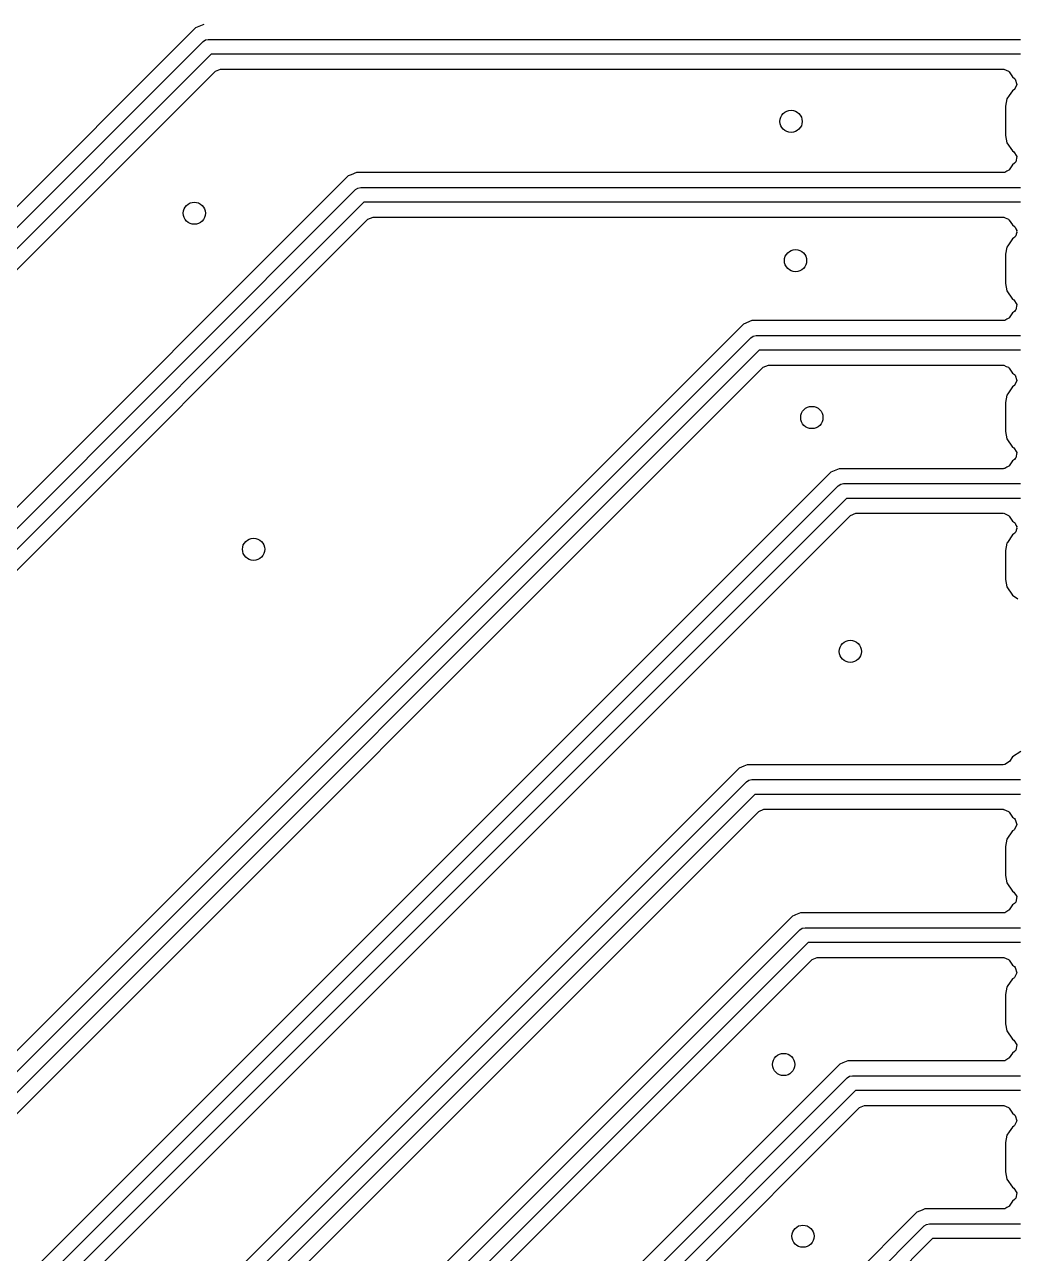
# Model space of a CAD drawing. Extents: x 114.9 to 199.6, y -137.1 to -76.7.
# Drawn here: x 173.77 to 180.48, y -105.33 to -97.03 of the extents above; entities that cross this region are included whole.
import ezdxf

# ---------------------------------------------------------------- set-up
doc = ezdxf.new("R2010")
doc.units = 0
doc.layers.add('BLACK', color=7, linetype='CONTINUOUS')

msp = doc.modelspace()

# ---------------------------------------------------------------- linework, layer by layer
at = {"layer": 'BLACK', "linetype": 'CONTINUOUS'}
for p, q in [((174.984062, -97.0255), (174.928747, -97.048413)), ((174.928746, -97.048414), (169.082414, -102.894745)), ((174.928747, -97.048413), (174.928746, -97.048414)), ((169.174645, -102.944645), (174.978645, -97.140644)), ((174.978645, -97.140644), (174.994866, -97.129806)), ((174.994866, -97.129806), (175.014, -97.126)), ((175.014, -97.126), (180.498, -97.126)), ((175.034711, -97.226), (169.26, -103.00071)), ((180.498, -97.226), (175.034711, -97.226)), ((169.374852, -103.027987), (175.061987, -97.340852)), ((175.061987, -97.340852), (175.096635, -97.3265)), ((175.096635, -97.3265), (180.38301, -97.3265)), ((180.38301, -97.3265), (180.384924, -97.327293)), ((180.384924, -97.327293), (180.386897, -97.326654)), ((180.386897, -97.326654), (180.402, -97.334366)), ((180.402, -97.334366), (180.417658, -97.340852)), ((180.417658, -97.340852), (180.41979, -97.34345)), ((180.41979, -97.34345), (180.420297, -97.343709)), ((180.420297, -97.343709), (180.422159, -97.345893)), ((180.422159, -97.345893), (180.444569, -97.379431)), ((180.444569, -97.379431), (180.45894, -97.389034)), ((180.474912, -97.429887), (180.457857, -97.463287)), ((180.45894, -97.389034), (180.463353, -97.394209)), ((180.463353, -97.394209), (180.474912, -97.429887)), ((180.407287, -97.528365), (180.3975, -97.577567)), ((180.422896, -97.505004), (180.407287, -97.528365)), ((180.444568, -97.472568), (180.422896, -97.505004)), ((180.453289, -97.466742), (180.444568, -97.472568)), ((180.457857, -97.463287), (180.453289, -97.466742)), ((180.3975, -97.577567), (180.3975, -97.577569)), ((180.3975, -97.577569), (180.3975, -97.57757)), ((180.3975, -97.57757), (180.3975, -97.77443)), ((180.3975, -97.77443), (180.407287, -97.823635)), ((180.407287, -97.823635), (180.444568, -97.879431)), ((180.444568, -97.879431), (180.453289, -97.885258)), ((180.453289, -97.885258), (180.474125, -97.916441)), ((180.474125, -97.916441), (180.466808, -97.953223)), ((176.014062, -98.0255), (175.980088, -98.039574)), ((180.38301, -98.0255), (176.014062, -98.0255)), ((180.386355, -98.02517), (180.38301, -98.0255)), ((180.386897, -98.025346), (180.386355, -98.02517)), ((180.387451, -98.025062), (180.386897, -98.025346)), ((180.392569, -98.024559), (180.387451, -98.025062)), ((180.405956, -98.015613), (180.392569, -98.024559)), ((180.420297, -98.008291), (180.405956, -98.015613)), ((180.422159, -98.006106), (180.420297, -98.008291)), ((180.444569, -97.972569), (180.422159, -98.006106)), ((180.45894, -97.962965), (180.444569, -97.972569)), ((180.463353, -97.957791), (180.45894, -97.962965)), ((180.466808, -97.953223), (180.463353, -97.957791)), ((175.958745, -98.048415), (170.015414, -103.991745)), ((175.958746, -98.048414), (175.958745, -98.048415)), ((175.980088, -98.039574), (175.958746, -98.048414)), ((170.107645, -104.041645), (176.008644, -98.140645)), ((176.008644, -98.140645), (176.024866, -98.129806)), ((176.024866, -98.129806), (176.044, -98.126)), ((176.044, -98.126), (180.498, -98.126)), ((176.064711, -98.226), (170.193, -104.09771)), ((180.498, -98.226), (176.064711, -98.226)), ((170.307852, -104.124987), (176.091987, -98.340852)), ((176.091987, -98.340852), (176.126635, -98.3265)), ((176.126635, -98.3265), (180.38301, -98.3265)), ((180.38301, -98.3265), (180.384924, -98.327293)), ((180.384924, -98.327293), (180.386897, -98.326654)), ((180.386897, -98.326654), (180.395338, -98.331606)), ((180.395338, -98.331606), (180.417658, -98.340852)), ((180.417658, -98.340852), (180.420297, -98.343709)), ((180.420297, -98.343709), (180.422159, -98.345893)), ((180.422159, -98.345893), (180.444569, -98.379431)), ((180.444569, -98.379431), (180.45894, -98.389034)), ((180.45894, -98.389034), (180.463353, -98.394209)), ((180.463353, -98.394209), (180.467196, -98.406071)), ((180.46924, -98.440993), (180.466808, -98.453223)), ((180.467196, -98.406071), (180.474125, -98.416441)), ((180.474912, -98.429887), (180.46924, -98.440993)), ((180.474125, -98.416441), (180.472767, -98.423266)), ((180.472767, -98.423266), (180.474912, -98.429887)), ((180.412795, -98.520122), (180.407287, -98.528365)), ((180.444568, -98.472568), (180.412795, -98.520122)), ((180.453289, -98.466742), (180.444568, -98.472568)), ((180.45621, -98.46382), (180.453289, -98.466742)), ((180.457857, -98.463287), (180.45621, -98.46382)), ((180.459018, -98.461012), (180.457857, -98.463287)), ((180.466808, -98.453223), (180.459018, -98.461012)), ((180.407287, -98.528365), (180.3975, -98.577567)), ((180.3975, -98.577567), (180.3975, -98.577569)), ((180.3975, -98.577569), (180.3975, -98.57757)), ((180.3975, -98.57757), (180.3975, -98.77443)), ((180.3975, -98.77443), (180.407287, -98.823635)), ((180.407287, -98.823635), (180.444568, -98.879431)), ((180.444568, -98.879431), (180.453289, -98.885258)), ((180.453289, -98.885258), (180.474125, -98.916441)), ((180.474125, -98.916441), (180.466808, -98.953223)), ((180.392569, -99.024559), (180.387451, -99.025062)), ((180.405956, -99.015613), (180.392569, -99.024559)), ((180.420297, -99.008291), (180.405956, -99.015613)), ((180.422159, -99.006106), (180.420297, -99.008291)), ((180.444569, -98.972569), (180.422159, -99.006106)), ((180.45894, -98.962965), (180.444569, -98.972569)), ((180.463353, -98.957791), (180.45894, -98.962965)), ((180.466808, -98.953223), (180.463353, -98.957791)), ((178.628745, -99.048414), (172.515413, -105.161745)), ((178.628747, -99.048413), (178.628745, -99.048414)), ((178.684062, -99.0255), (178.628747, -99.048413)), ((180.38301, -99.0255), (178.684062, -99.0255)), ((180.386355, -99.02517), (180.38301, -99.0255)), ((180.386897, -99.025346), (180.386355, -99.02517)), ((180.387451, -99.025062), (180.386897, -99.025346)), ((172.607645, -105.211645), (178.678645, -99.140644)), ((178.678645, -99.140644), (178.694866, -99.129806)), ((178.694866, -99.129806), (178.714, -99.126)), ((178.714, -99.126), (180.498, -99.126)), ((178.734711, -99.226), (172.693, -105.26771)), ((180.498, -99.226), (178.734711, -99.226)), ((172.807852, -105.294987), (178.761987, -99.340852)), ((178.761987, -99.340852), (178.796635, -99.3265)), ((178.796635, -99.3265), (180.38301, -99.3265)), ((180.38301, -99.3265), (180.384924, -99.327293)), ((180.384924, -99.327293), (180.386897, -99.326654)), ((180.386897, -99.326654), (180.402, -99.334366)), ((180.402, -99.334366), (180.417658, -99.340852)), ((180.417658, -99.340852), (180.41979, -99.34345)), ((180.41979, -99.34345), (180.420297, -99.343709)), ((180.420297, -99.343709), (180.422159, -99.345893)), ((180.422159, -99.345893), (180.444569, -99.379431)), ((180.444569, -99.379431), (180.45894, -99.389034)), ((180.474912, -99.429887), (180.457857, -99.463287)), ((180.45894, -99.389034), (180.463353, -99.394209)), ((180.463353, -99.394209), (180.474912, -99.429887)), ((180.412795, -99.520122), (180.407287, -99.528365)), ((180.444568, -99.472568), (180.412795, -99.520122)), ((180.453289, -99.466742), (180.444568, -99.472568)), ((180.457857, -99.463287), (180.453289, -99.466742)), ((180.407287, -99.528365), (180.3975, -99.577567)), ((180.3975, -99.577567), (180.3975, -99.577569)), ((180.3975, -99.577569), (180.3975, -99.57757)), ((180.3975, -99.57757), (180.3975, -99.77443)), ((180.3975, -99.77443), (180.407287, -99.823635)), ((180.407287, -99.823635), (180.444568, -99.879431)), ((180.444568, -99.879431), (180.453289, -99.885258)), ((180.453289, -99.885258), (180.474125, -99.916441)), ((180.474125, -99.916441), (180.466808, -99.953223)), ((180.405956, -100.015613), (180.392569, -100.024559)), ((180.420297, -100.008291), (180.405956, -100.015613)), ((180.422159, -100.006106), (180.420297, -100.008291)), ((180.444569, -99.972569), (180.422159, -100.006106)), ((180.45894, -99.962965), (180.444569, -99.972569)), ((180.463353, -99.957791), (180.45894, -99.962965)), ((180.466808, -99.953223), (180.463353, -99.957791)), ((179.218744, -100.048415), (173.172413, -106.094745)), ((179.218746, -100.048414), (179.218744, -100.048415)), ((179.240088, -100.039574), (179.218746, -100.048414)), ((179.274062, -100.0255), (179.240088, -100.039574)), ((180.38301, -100.0255), (179.274062, -100.0255)), ((180.386355, -100.02517), (180.38301, -100.0255)), ((180.386897, -100.025346), (180.386355, -100.02517)), ((180.387451, -100.025062), (180.386897, -100.025346)), ((180.392569, -100.024559), (180.387451, -100.025062)), ((173.264645, -106.144645), (179.268644, -100.140645)), ((179.268644, -100.140645), (179.284866, -100.129806)), ((179.284866, -100.129806), (179.304, -100.126)), ((179.304, -100.126), (180.498, -100.126)), ((179.324711, -100.226), (173.35, -106.20071)), ((180.498, -100.226), (179.324711, -100.226)), ((173.464852, -106.227987), (179.351987, -100.340852)), ((179.351987, -100.340852), (179.386635, -100.3265)), ((179.386635, -100.3265), (180.38301, -100.3265)), ((180.38301, -100.3265), (180.384924, -100.327293)), ((180.384924, -100.327293), (180.386897, -100.326654)), ((180.386897, -100.326654), (180.395338, -100.331606)), ((180.395338, -100.331606), (180.417658, -100.340852)), ((180.417658, -100.340852), (180.420297, -100.343709)), ((180.420297, -100.343709), (180.422159, -100.345893)), ((180.422159, -100.345893), (180.444569, -100.379431)), ((180.444569, -100.379431), (180.45894, -100.389034)), ((180.45894, -100.389034), (180.463353, -100.394209)), ((180.463353, -100.394209), (180.467196, -100.406071)), ((180.467196, -100.406071), (180.474125, -100.416441)), ((180.474912, -100.429887), (180.46924, -100.440993)), ((180.474125, -100.416441), (180.472767, -100.423266)), ((180.472767, -100.423266), (180.474912, -100.429887)), ((180.444568, -100.472568), (180.410608, -100.523395)), ((180.453289, -100.466742), (180.444568, -100.472568)), ((180.45621, -100.46382), (180.453289, -100.466742)), ((180.457857, -100.463287), (180.45621, -100.46382)), ((180.459018, -100.461012), (180.457857, -100.463287)), ((180.466808, -100.453223), (180.459018, -100.461012)), ((180.46924, -100.440993), (180.466808, -100.453223)), ((180.407287, -100.528365), (180.3975, -100.577567)), ((180.3975, -100.577567), (180.3975, -100.577569)), ((180.3975, -100.577569), (180.3975, -100.57757)), ((180.3975, -100.57757), (180.3975, -100.77443)), ((180.410608, -100.523395), (180.407287, -100.528365)), ((180.3975, -100.77443), (180.407287, -100.823635)), ((180.407287, -100.823635), (180.444568, -100.879431)), ((180.444568, -100.879431), (180.481683, -100.90423)), ((180.423752, -102.003723), (180.392569, -102.024559)), ((180.444568, -101.972568), (180.423752, -102.003723)), ((180.500364, -101.935287), (180.444568, -101.972568)), ((178.598745, -102.048413), (173.822414, -106.824745)), ((178.598746, -102.048413), (178.598745, -102.048413)), ((178.598748, -102.048412), (178.598746, -102.048413)), ((178.631151, -102.03499), (178.598748, -102.048412)), ((178.654064, -102.0255), (178.631151, -102.03499)), ((180.38301, -102.0255), (178.654064, -102.0255)), ((180.392569, -102.024559), (180.38301, -102.0255)), ((173.914645, -106.874645), (178.648645, -102.140645)), ((178.648645, -102.140645), (178.664866, -102.129806)), ((178.664866, -102.129806), (178.684, -102.126)), ((178.684, -102.126), (180.498, -102.126)), ((178.70471, -102.226), (174, -106.93071)), ((180.498, -102.226), (178.70471, -102.226)), ((174.114852, -106.957988), (178.731988, -102.340852)), ((178.731988, -102.340852), (178.766636, -102.3265)), ((178.766636, -102.3265), (180.38301, -102.3265)), ((180.38301, -102.3265), (180.384924, -102.327293)), ((180.384924, -102.327293), (180.386897, -102.326654)), ((180.386897, -102.326654), (180.402, -102.334366)), ((180.402, -102.334366), (180.417658, -102.340852)), ((180.417658, -102.340852), (180.41979, -102.34345)), ((180.41979, -102.34345), (180.420297, -102.343709)), ((180.420297, -102.343709), (180.422159, -102.345893)), ((180.422159, -102.345893), (180.444569, -102.379431)), ((180.444569, -102.379431), (180.45894, -102.389034)), ((180.45894, -102.389034), (180.463353, -102.394209)), ((180.463353, -102.394209), (180.474912, -102.429887)), ((180.444568, -102.472568), (180.407287, -102.528365)), ((180.453289, -102.466742), (180.444568, -102.472568)), ((180.457857, -102.463287), (180.453289, -102.466742)), ((180.474912, -102.429887), (180.457857, -102.463287)), ((180.407287, -102.528365), (180.3975, -102.577567)), ((180.3975, -102.577567), (180.3975, -102.577569)), ((180.3975, -102.577569), (180.3975, -102.57757)), ((180.3975, -102.57757), (180.3975, -102.77443)), ((180.3975, -102.77443), (180.407287, -102.823635)), ((180.407287, -102.823635), (180.444568, -102.879431)), ((180.444568, -102.879431), (180.453289, -102.885258)), ((180.453289, -102.885258), (180.474125, -102.916441)), ((180.474125, -102.916441), (180.466808, -102.953223)), ((180.420297, -103.008291), (180.405956, -103.015613)), ((180.422159, -103.006106), (180.420297, -103.008291)), ((180.444569, -102.972569), (180.422159, -103.006106)), ((180.45894, -102.962965), (180.444569, -102.972569)), ((180.463353, -102.957791), (180.45894, -102.962965)), ((180.466808, -102.953223), (180.463353, -102.957791)), ((178.958744, -103.048415), (174.472413, -107.534745)), ((178.958746, -103.048414), (178.958744, -103.048415)), ((178.971542, -103.043114), (178.958746, -103.048414)), ((178.980088, -103.039574), (178.971542, -103.043114)), ((179.014062, -103.0255), (178.980088, -103.039574)), ((180.38301, -103.0255), (179.014062, -103.0255)), ((180.386355, -103.02517), (180.38301, -103.0255)), ((180.386897, -103.025346), (180.386355, -103.02517)), ((180.387451, -103.025062), (180.386897, -103.025346)), ((180.392569, -103.024559), (180.387451, -103.025062)), ((180.405956, -103.015613), (180.392569, -103.024559)), ((174.564645, -107.584645), (179.008645, -103.140645)), ((179.008645, -103.140645), (179.024866, -103.129806)), ((179.024866, -103.129806), (179.044, -103.126)), ((179.044, -103.126), (180.498, -103.126)), ((179.06471, -103.226), (174.65, -107.64071)), ((180.498, -103.226), (179.06471, -103.226)), ((174.764852, -107.667987), (179.091987, -103.340852)), ((179.091987, -103.340852), (179.126635, -103.3265)), ((179.126635, -103.3265), (180.38301, -103.3265)), ((180.38301, -103.3265), (180.384924, -103.327293)), ((180.384924, -103.327293), (180.386897, -103.326654)), ((180.386897, -103.326654), (180.402, -103.334366)), ((180.402, -103.334366), (180.417658, -103.340852)), ((180.417658, -103.340852), (180.41979, -103.34345)), ((180.41979, -103.34345), (180.420297, -103.343709)), ((180.420297, -103.343709), (180.422159, -103.345893)), ((180.422159, -103.345893), (180.444569, -103.379431)), ((180.444569, -103.379431), (180.45894, -103.389034)), ((180.45894, -103.389034), (180.463353, -103.394209)), ((180.463353, -103.394209), (180.474912, -103.429887)), ((180.444568, -103.472568), (180.410011, -103.524288)), ((180.453289, -103.466742), (180.444568, -103.472568)), ((180.457857, -103.463287), (180.453289, -103.466742)), ((180.474912, -103.429887), (180.457857, -103.463287)), ((180.407287, -103.528365), (180.3975, -103.577567)), ((180.3975, -103.577567), (180.3975, -103.577569)), ((180.3975, -103.577569), (180.3975, -103.57757)), ((180.3975, -103.57757), (180.3975, -103.77443)), ((180.410011, -103.524288), (180.407287, -103.528365)), ((180.3975, -103.77443), (180.407287, -103.823635)), ((180.407287, -103.823635), (180.444568, -103.879431)), ((180.444568, -103.879431), (180.453289, -103.885258)), ((180.453289, -103.885258), (180.474125, -103.916441)), ((180.474125, -103.916441), (180.466808, -103.953223)), ((180.444569, -103.972569), (180.422159, -104.006106)), ((180.45894, -103.962965), (180.444569, -103.972569)), ((180.463353, -103.957791), (180.45894, -103.962965)), ((180.466808, -103.953223), (180.463353, -103.957791)), ((179.278744, -104.048415), (175.132414, -108.194744)), ((179.278746, -104.048414), (179.278744, -104.048415)), ((179.300088, -104.039574), (179.278746, -104.048414)), ((179.334062, -104.0255), (179.300088, -104.039574)), ((180.38301, -104.0255), (179.334062, -104.0255)), ((180.386355, -104.02517), (180.38301, -104.0255)), ((180.386897, -104.025346), (180.386355, -104.02517)), ((180.387451, -104.025062), (180.386897, -104.025346)), ((180.392569, -104.024559), (180.387451, -104.025062)), ((180.405956, -104.015613), (180.392569, -104.024559)), ((180.420297, -104.008291), (180.405956, -104.015613)), ((180.422159, -104.006106), (180.420297, -104.008291)), ((175.224645, -108.244645), (179.328644, -104.140645)), ((179.328644, -104.140645), (179.344865, -104.129806)), ((179.344865, -104.129806), (179.344866, -104.129806)), ((179.344866, -104.129806), (179.364, -104.126)), ((179.364, -104.126), (180.498, -104.126)), ((179.384711, -104.226), (175.31, -108.30071)), ((180.498, -104.226), (179.384711, -104.226)), ((179.411987, -104.340852), (179.446635, -104.3265)), ((179.446635, -104.3265), (180.38301, -104.3265)), ((180.38301, -104.3265), (180.384924, -104.327293)), ((180.384924, -104.327293), (180.386897, -104.326654)), ((180.386897, -104.326654), (180.402, -104.334366)), ((180.402, -104.334366), (180.417658, -104.340852)), ((175.424852, -108.327987), (179.411987, -104.340852)), ((180.417658, -104.340852), (180.41979, -104.34345)), ((180.41979, -104.34345), (180.420297, -104.343709)), ((180.420297, -104.343709), (180.422159, -104.345893)), ((180.422159, -104.345893), (180.444569, -104.379431)), ((180.444569, -104.379431), (180.45894, -104.389034)), ((180.45894, -104.389034), (180.463353, -104.394209)), ((180.463353, -104.394209), (180.474912, -104.429887)), ((180.444568, -104.472568), (180.422896, -104.505004)), ((180.453289, -104.466742), (180.444568, -104.472568)), ((180.457857, -104.463287), (180.453289, -104.466742)), ((180.474912, -104.429887), (180.457857, -104.463287)), ((180.407287, -104.528365), (180.3975, -104.577567)), ((180.3975, -104.577567), (180.3975, -104.577569)), ((180.3975, -104.577569), (180.3975, -104.57757)), ((180.3975, -104.57757), (180.3975, -104.77443)), ((180.422896, -104.505004), (180.407287, -104.528365)), ((180.3975, -104.77443), (180.407287, -104.823635)), ((180.407287, -104.823635), (180.444568, -104.879431)), ((180.444568, -104.879431), (180.453289, -104.885258)), ((180.453289, -104.885258), (180.474125, -104.916441)), ((180.474125, -104.916441), (180.466808, -104.953223)), ((180.444569, -104.972569), (180.422159, -105.006106)), ((180.45894, -104.962965), (180.444569, -104.972569)), ((180.463353, -104.957791), (180.45894, -104.962965)), ((180.466808, -104.953223), (180.463353, -104.957791)), ((179.79875, -105.048409), (176.132414, -108.714745)), ((179.834256, -105.033704), (179.79875, -105.048409)), ((179.854059, -105.025501), (179.834256, -105.033704)), ((179.854062, -105.0255), (179.854059, -105.025501)), ((179.854064, -105.0255), (179.854062, -105.0255)), ((180.38301, -105.0255), (179.854064, -105.0255)), ((180.386355, -105.02517), (180.38301, -105.0255)), ((180.386897, -105.025346), (180.386355, -105.02517)), ((180.387451, -105.025062), (180.386897, -105.025346)), ((180.392569, -105.024559), (180.387451, -105.025062)), ((180.405956, -105.015613), (180.392569, -105.024559)), ((180.420297, -105.008291), (180.405956, -105.015613)), ((180.422159, -105.006106), (180.420297, -105.008291)), ((176.224645, -108.764645), (179.848645, -105.140645)), ((179.848645, -105.140645), (179.864866, -105.129806)), ((179.864866, -105.129806), (179.884, -105.126)), ((179.884, -105.126), (180.498, -105.126)), ((179.90471, -105.226), (176.31, -108.82071)), ((180.498, -105.226), (179.90471, -105.226))]:
    msp.add_line(p, q, dxfattribs=at)
at = {"layer": 'BLACK'}
for centre in [(178.95, -97.68), (174.92, -98.3), (178.98, -98.62), (179.09, -99.68), (175.32, -100.57), (179.35, -101.26), (178.9, -104.05), (179.03, -105.21)]:
    msp.add_circle(centre, 0.075, dxfattribs=at)
at = {"layer": 'WHITE'}
for centre in [(178.95, -97.68), (174.92, -98.3), (178.98, -98.62), (179.09, -99.68), (175.32, -100.57), (179.35, -101.26), (178.9, -104.05), (179.03, -105.21)]:
    msp.add_circle(centre, 0.075, dxfattribs=at)

doc.saveas('drawing.dxf')
